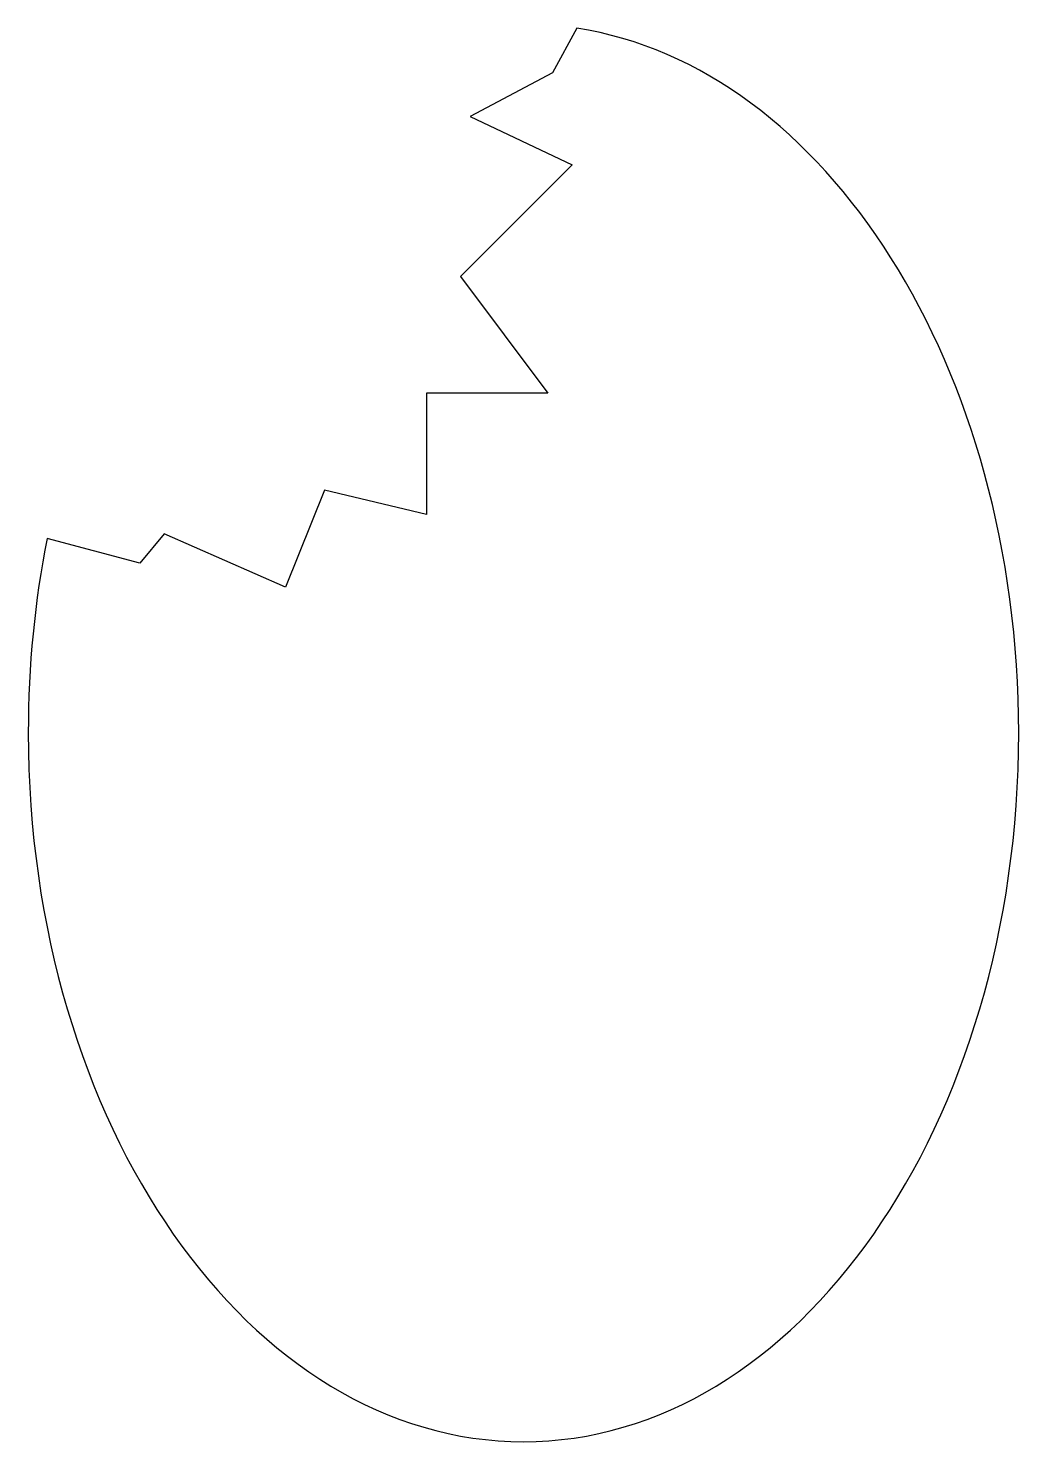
# Model space of a CAD drawing. Header units: centimetres. Extents: x -7.3 to 7.4, y -10.5 to 10.5.
import ezdxf

# ---------------------------------------------------------------- set-up
doc = ezdxf.new("R2010")
doc.units = ezdxf.units.CM
doc.header["$MEASUREMENT"] = 0
doc.layers.add('Camada 1', color=7, linetype='Continuous')

msp = doc.modelspace()

# ---------------------------------------------------------------- linework, layer by layer
at = {"layer": 'Camada 1'}
msp.add_open_spline([(0.80161, 10.48943), (4.48906, 9.92269), (7.36029, 5.45393), (7.36029, 0.02553), (7.36029, 0.02553), (7.36029, -5.78694), (4.06837, -10.49907), (0.00744, -10.49907), (0.00744, -10.49907), (-4.05346, -10.49907), (-7.34538, -5.78695), (-7.34538, 0.02553), (-7.34538, 0.02553), (-7.34538, 1.026), (-7.24788, 1.9939), (-7.06566, 2.91086), (-7.06566, 2.91086), (-7.06566, 2.91086), (-5.68739, 2.54862), (-5.68739, 2.54862), (-5.68739, 2.54862), (-5.68739, 2.54862), (-5.32695, 2.98108), (-5.32695, 2.98108), (-5.32695, 2.98108), (-5.32695, 2.98108), (-3.5249, 2.18802), (-3.5249, 2.18802), (-3.5249, 2.18802), (-3.5249, 2.18802), (-2.94808, 3.62979), (-2.94808, 3.62979), (-2.94808, 3.62979), (-2.94808, 3.62979), (-1.43429, 3.26948), (-1.43429, 3.26948), (-1.43429, 3.26948), (-1.43429, 3.26948), (-1.43431, 5.07153), (-1.43431, 5.07153), (-1.43431, 5.07153), (-1.43431, 5.07153), (0.36774, 5.07153), (0.36774, 5.07153), (0.36774, 5.07153), (0.36774, 5.07153), (-0.9298, 6.80169), (-0.9298, 6.80169), (-0.9298, 6.80169), (-0.9298, 6.80169), (0.72832, 8.45968), (0.72832, 8.45968), (0.72832, 8.45968), (0.72832, 8.45968), (-0.7856, 9.18056), (-0.7856, 9.18056), (-0.7856, 9.18056), (-0.7856, 9.18056), (0.4399, 9.82927), (0.4399, 9.82927), (0.4399, 9.82927), (0.4399, 9.82927), (0.80161, 10.48943), (0.80161, 10.48943)], degree=3, knots=[0, 0, 0, 0, 0.05882353, 0.05882353, 0.05882353, 0.05882353, 0.11764706, 0.11764706, 0.11764706, 0.11764706, 0.17647059, 0.17647059, 0.17647059, 0.17647059, 0.23529412, 0.23529412, 0.23529412, 0.23529412, 0.29411765, 0.29411765, 0.29411765, 0.29411765, 0.35294118, 0.35294118, 0.35294118, 0.35294118, 0.41176471, 0.41176471, 0.41176471, 0.41176471, 0.47058824, 0.47058824, 0.47058824, 0.47058824, 0.52941176, 0.52941176, 0.52941176, 0.52941176, 0.58823529, 0.58823529, 0.58823529, 0.58823529, 0.64705882, 0.64705882, 0.64705882, 0.64705882, 0.70588235, 0.70588235, 0.70588235, 0.70588235, 0.76470588, 0.76470588, 0.76470588, 0.76470588, 0.82352941, 0.82352941, 0.82352941, 0.82352941, 0.88235294, 0.88235294, 0.88235294, 0.88235294, 1, 1, 1, 1], dxfattribs=at)

doc.saveas('drawing.dxf')
